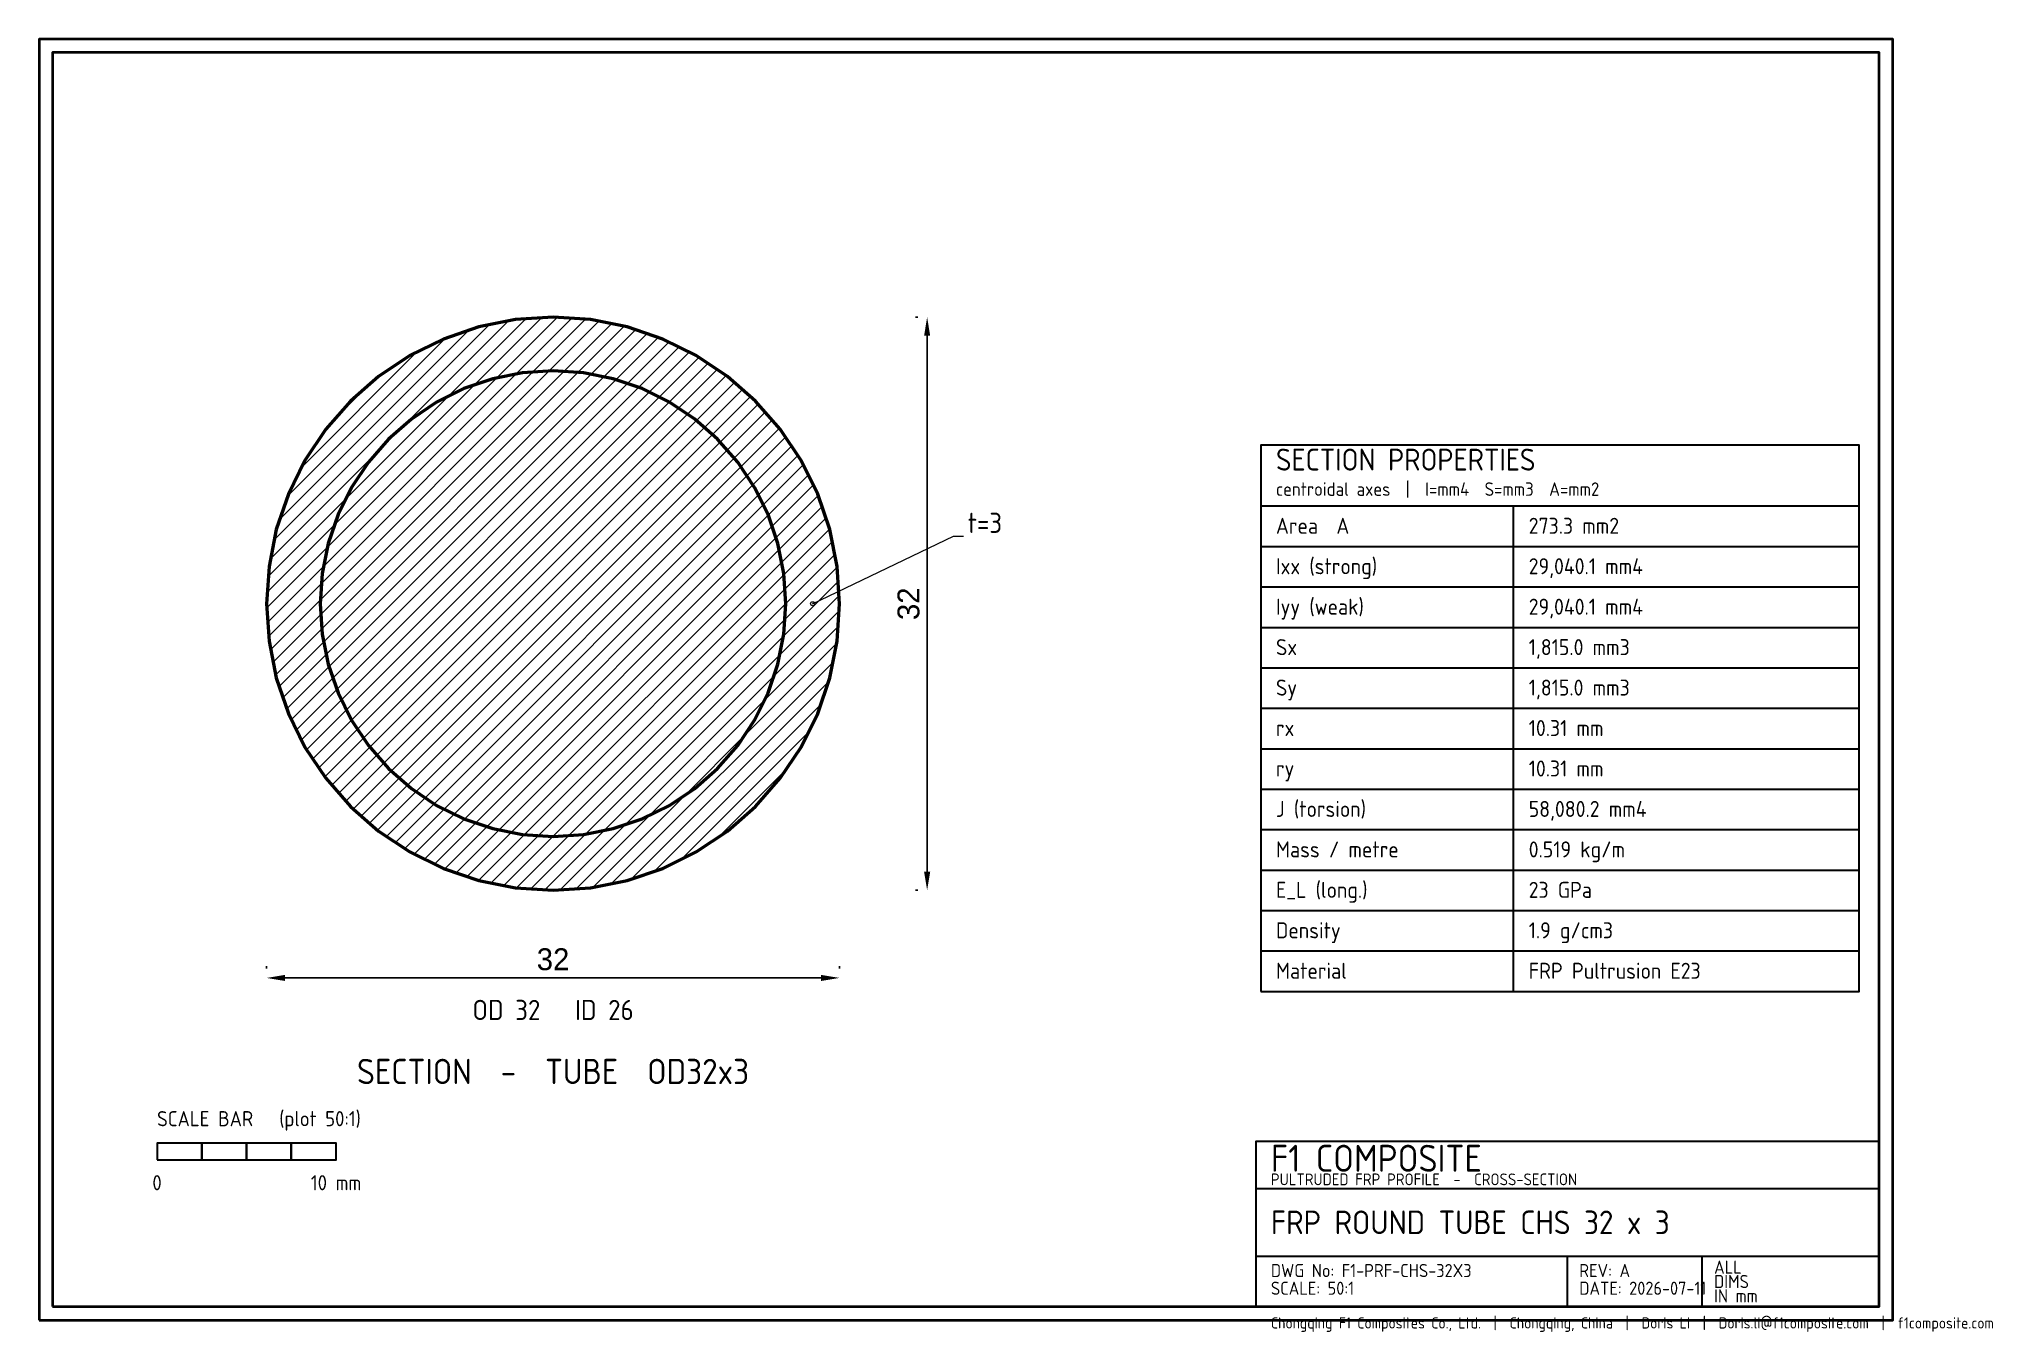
# Model space of a CAD drawing. Header units: millimetres. Extents: x 0 to 11595, y -70 to 7600.
import ezdxf
from ezdxf.enums import TextEntityAlignment as Align

# ---------------------------------------------------------------- set-up
doc = ezdxf.new("R2010")
doc.units = ezdxf.units.MM
for name, color, linetype, lineweight in [('BEAM', 4, 'CONTINUOUS', 50), ('BORDER', 250, 'CONTINUOUS', 40), ('DIM', 1, 'CONTINUOUS', 18), ('HATCH', 9, 'CONTINUOUS', 9), ('TEXT', 250, 'CONTINUOUS', 25), ('TITLE', 250, 'CONTINUOUS', 30)]:
    doc.layers.add(name, color=color, linetype=linetype, lineweight=lineweight)
doc.layers.add('NOTE', color=2, linetype='CONTINUOUS', lineweight=18, true_color=0xb45f00)
doc.styles.add('F1', font='isocp.shx')
doc.dimstyles.new('F1DIM', dxfattribs={"dimtxt": 130, "dimasz": 110, "dimexe": 70, "dimexo": 55, "dimgap": 45, "dimtad": 1, "dimdec": 0, "dimcen": 2.5, "dimclrd": 1, "dimclre": 1, "dimclrt": 1, "dimazin": 3, "dimtfac": 1, "dimtmove": 0, "dimatfit": 3})

msp = doc.modelspace()

# ---------------------------------------------------------------- hatches: boundary and pattern name
at = {"layer": 'HATCH'}
h = msp.add_hatch(dxfattribs=at)
h.set_pattern_fill('ANSI31', scale=20)
h.paths.add_polyline_path([(4750, 4250), (4735.5, 4471.9), (4692.1, 4690), (4620.6, 4900.6), (4522.2, 5100), (4398.7, 5284.9), (4252.1, 5452.1), (4084.9, 5598.7), (3900, 5722.2), (3700.6, 5820.6), (3490, 5892.1), (3271.9, 5935.5), (3050, 5950), (2828.1, 5935.5), (2610, 5892.1), (2399.4, 5820.6), (2200, 5722.2), (2015.1, 5598.7), (1847.9, 5452.1), (1701.3, 5284.9), (1577.8, 5100), (1479.4, 4900.6), (1407.9, 4690), (1364.5, 4471.9), (1350, 4250), (1364.5, 4028.1), (1407.9, 3810), (1479.4, 3599.4), (1577.8, 3400), (1701.3, 3215.1), (1847.9, 3047.9), (2015.1, 2901.3), (2200, 2777.8), (2399.4, 2679.4), (2610, 2607.9), (2828.1, 2564.5), (3050, 2550), (3271.9, 2564.5), (3490, 2607.9), (3700.6, 2679.4), (3900, 2777.8), (4084.9, 2901.3), (4252.1, 3047.9), (4398.7, 3215.1), (4522.2, 3400), (4620.6, 3599.4), (4692.1, 3810), (4735.5, 4028.1)])
h.paths.add_polyline_path([(4431.2, 4250), (4419.4, 4430.3), (4384.2, 4607.5), (4326.1, 4778.6), (4246.2, 4940.6), (4145.8, 5090.9), (4026.7, 5226.7), (3890.9, 5345.8), (3740.6, 5446.2), (3578.6, 5526.1), (3407.5, 5584.2), (3230.3, 5619.4), (3050, 5631.2), (2869.7, 5619.4), (2692.5, 5584.2), (2521.4, 5526.1), (2359.4, 5446.2), (2209.1, 5345.8), (2073.3, 5226.7), (1954.2, 5090.9), (1853.8, 4940.6), (1773.9, 4778.6), (1715.8, 4607.5), (1680.6, 4430.3), (1668.8, 4250), (1680.6, 4069.7), (1715.8, 3892.5), (1773.9, 3721.4), (1853.8, 3559.4), (1954.2, 3409.1), (2073.3, 3273.3), (2209.1, 3154.2), (2359.4, 3053.8), (2521.4, 2973.9), (2692.5, 2915.8), (2869.7, 2880.6), (3050, 2868.8), (3230.3, 2880.6), (3407.5, 2915.8), (3578.6, 2973.9), (3740.6, 3053.8), (3890.9, 3154.2), (4026.7, 3273.3), (4145.8, 3409.1), (4246.2, 3559.4), (4326.1, 3721.4), (4384.2, 3892.5), (4419.4, 4069.7)], flags=0)

# ---------------------------------------------------------------- linework, layer by layer
at = {"layer": 'BEAM'}
for points in [[(4750, 4250), (4735.5, 4471.9), (4692.1, 4690), (4620.6, 4900.6), (4522.2, 5100), (4398.7, 5284.9), (4252.1, 5452.1), (4084.9, 5598.7), (3900, 5722.2), (3700.6, 5820.6), (3490, 5892.1), (3271.9, 5935.5), (3050, 5950), (2828.1, 5935.5), (2610, 5892.1), (2399.4, 5820.6), (2200, 5722.2), (2015.1, 5598.7), (1847.9, 5452.1), (1701.3, 5284.9), (1577.8, 5100), (1479.4, 4900.6), (1407.9, 4690), (1364.5, 4471.9), (1350, 4250), (1364.5, 4028.1), (1407.9, 3810), (1479.4, 3599.4), (1577.8, 3400), (1701.3, 3215.1), (1847.9, 3047.9), (2015.1, 2901.3), (2200, 2777.8), (2399.4, 2679.4), (2610, 2607.9), (2828.1, 2564.5), (3050, 2550), (3271.9, 2564.5), (3490, 2607.9), (3700.6, 2679.4), (3900, 2777.8), (4084.9, 2901.3), (4252.1, 3047.9), (4398.7, 3215.1), (4522.2, 3400), (4620.6, 3599.4), (4692.1, 3810), (4735.5, 4028.1)], [(4431.2, 4250), (4419.4, 4430.3), (4384.2, 4607.5), (4326.1, 4778.6), (4246.2, 4940.6), (4145.8, 5090.9), (4026.7, 5226.7), (3890.9, 5345.8), (3740.6, 5446.2), (3578.6, 5526.1), (3407.5, 5584.2), (3230.3, 5619.4), (3050, 5631.2), (2869.7, 5619.4), (2692.5, 5584.2), (2521.4, 5526.1), (2359.4, 5446.2), (2209.1, 5345.8), (2073.3, 5226.7), (1954.2, 5090.9), (1853.8, 4940.6), (1773.9, 4778.6), (1715.8, 4607.5), (1680.6, 4430.3), (1668.8, 4250), (1680.6, 4069.7), (1715.8, 3892.5), (1773.9, 3721.4), (1853.8, 3559.4), (1954.2, 3409.1), (2073.3, 3273.3), (2209.1, 3154.2), (2359.4, 3053.8), (2521.4, 2973.9), (2692.5, 2915.8), (2869.7, 2880.6), (3050, 2868.8), (3230.3, 2880.6), (3407.5, 2915.8), (3578.6, 2973.9), (3740.6, 3053.8), (3890.9, 3154.2), (4026.7, 3273.3), (4145.8, 3409.1), (4246.2, 3559.4), (4326.1, 3721.4), (4384.2, 3892.5), (4419.4, 4069.7)]]:
    msp.add_lwpolyline(points, close=True, dxfattribs=at)
at = {"layer": 'BORDER'}
for points in [[(0, 0), (11000, 0), (11000, 7600), (0, 7600)], [(80, 80), (10920, 80), (10920, 7520), (80, 7520)]]:
    msp.add_lwpolyline(points, close=True, dxfattribs=at)
at = {"layer": 'NOTE'}
for p, q in [((4590.6, 4250), (5426, 4650)), ((5426, 4650), (5486, 4650))]:
    msp.add_line(p, q, dxfattribs=at)
msp.add_circle((4590.6, 4250), 12, dxfattribs=at)
at = {"layer": 'TITLE'}
for p, q in [((7250, 4830), (10800, 4830)), ((8750, 1950), (8750, 4830)), ((7250, 4590), (10800, 4590)), ((7250, 4350), (10800, 4350)), ((7250, 4110), (10800, 4110)), ((7250, 3870), (10800, 3870)), ((7250, 3630), (10800, 3630)), ((7250, 3390), (10800, 3390)), ((7250, 3150), (10800, 3150)), ((7250, 2910), (10800, 2910)), ((7250, 2670), (10800, 2670)), ((7250, 2430), (10800, 2430)), ((7250, 2190), (10800, 2190)), ((7250, 1950), (10800, 1950)), ((7220, 780), (10920, 780)), ((7220, 380), (10920, 380)), ((9070, 80), (9070, 380)), ((9870, 80), (9870, 380))]:
    msp.add_line(p, q, dxfattribs=at)
for points in [[(7250, 1950), (10800, 1950), (10800, 5190), (7250, 5190)], [(700, 950), (965.6, 950), (965.6, 1050), (700, 1050)], [(965.6, 950), (1231.2, 950), (1231.2, 1050), (965.6, 1050)], [(1231.2, 950), (1496.9, 950), (1496.9, 1050), (1231.2, 1050)], [(1496.9, 950), (1762.5, 950), (1762.5, 1050), (1496.9, 1050)], [(7220, 80), (10920, 80), (10920, 1060), (7220, 1060)]]:
    msp.add_lwpolyline(points, close=True, dxfattribs=at)

# ---------------------------------------------------------------- texts
at = {"layer": 'NOTE', "style": 'F1'}
msp.add_text('t=3', height=120, dxfattribs=at).set_placement((5511, 4670))
msp.add_text('OD 32   ID 26', height=120, dxfattribs=at).set_placement((3050, 1780), align=Align.CENTER)
at = {"layer": 'TEXT', "style": 'F1'}
for s, height, p in [('centroidal axes  |  I=mm4  S=mm3  A=mm2', 80, (7340, 4890)), ('Area  A', 95, (7340, 4665)), ('273.3 mm2', 95, (8840, 4665)), ('Ixx (strong)', 95, (7340, 4425)), ('29,040.1 mm4', 95, (8840, 4425)), ('Iyy (weak)', 95, (7340, 4185)), ('29,040.1 mm4', 95, (8840, 4185)), ('Sx', 95, (7340, 3945)), ('1,815.0 mm3', 95, (8840, 3945)), ('Sy', 95, (7340, 3705)), ('1,815.0 mm3', 95, (8840, 3705)), ('rx', 95, (7340, 3465)), ('10.31 mm', 95, (8840, 3465)), ('ry', 95, (7340, 3225)), ('10.31 mm', 95, (8840, 3225)), ('J (torsion)', 95, (7340, 2985)), ('58,080.2 mm4', 95, (8840, 2985)), ('Mass / metre', 95, (7340, 2745)), ('0.519 kg/m', 95, (8840, 2745)), ('E_L (long.)', 95, (7340, 2505)), ('23 GPa', 95, (8840, 2505)), ('Density', 95, (7340, 2265)), ('1.9 g/cm3', 95, (8840, 2265)), ('Material', 95, (7340, 2025)), ('FRP Pultrusion E23', 95, (8840, 2025)), ('SCALE BAR   (plot 50:1)', 90, (700, 1150)), ('Chongqing F1 Composites Co., Ltd.  |  Chongqing, China  |  Doris Li  |  Doris.li@f1composite.com  |  f1composite.com', 66, (7310, -50))]:
    msp.add_text(s, height=height, dxfattribs=at).set_placement(p)
for s, p in [('0', (700, 770)), ('10 mm', (1762.5, 770))]:
    msp.add_text(s, height=90, dxfattribs=at).set_placement(p, align=Align.CENTER)
at = {"layer": 'TITLE', "style": 'F1'}
for s, height, p in [('SECTION PROPERTIES', 130, (7340, 5040)), ('F1 COMPOSITE', 160, (7310, 880)), ('PULTRUDED FRP PROFILE  -  CROSS-SECTION', 70, (7310, 800)), ('FRP ROUND TUBE CHS 32 x 3', 140, (7310, 510)), ('ALL', 78, (9940, 275)), ('DWG No: F1-PRF-CHS-32X3', 78, (7310, 255)), ('REV: A', 78, (9140, 255)), ('DIMS', 78, (9940, 190)), ('SCALE: 50:1', 78, (7310, 150)), ('DATE: 2026-07-11', 78, (9140, 150)), ('IN mm', 78, (9940, 105))]:
    msp.add_text(s, height=height, dxfattribs=at).set_placement(p)
msp.add_text('SECTION  -  TUBE  OD32x3', height=150, dxfattribs=at).set_placement((3050, 1400), align=Align.CENTER)

# ---------------------------------------------------------------- dimensions: what is measured, and where the dimension line sits
at = {"layer": 'DIM'}
msp.add_linear_dim(base=(5270, 2550), p1=(5270, 2550), p2=(5270, 5950), angle=90, text='32', dimstyle='F1DIM', dxfattribs=at).render()
msp.add_linear_dim(base=(1350, 2030), p1=(1350, 2030), p2=(4750, 2030), text='32', dimstyle='F1DIM', dxfattribs=at).render()

doc.saveas('drawing.dxf')
